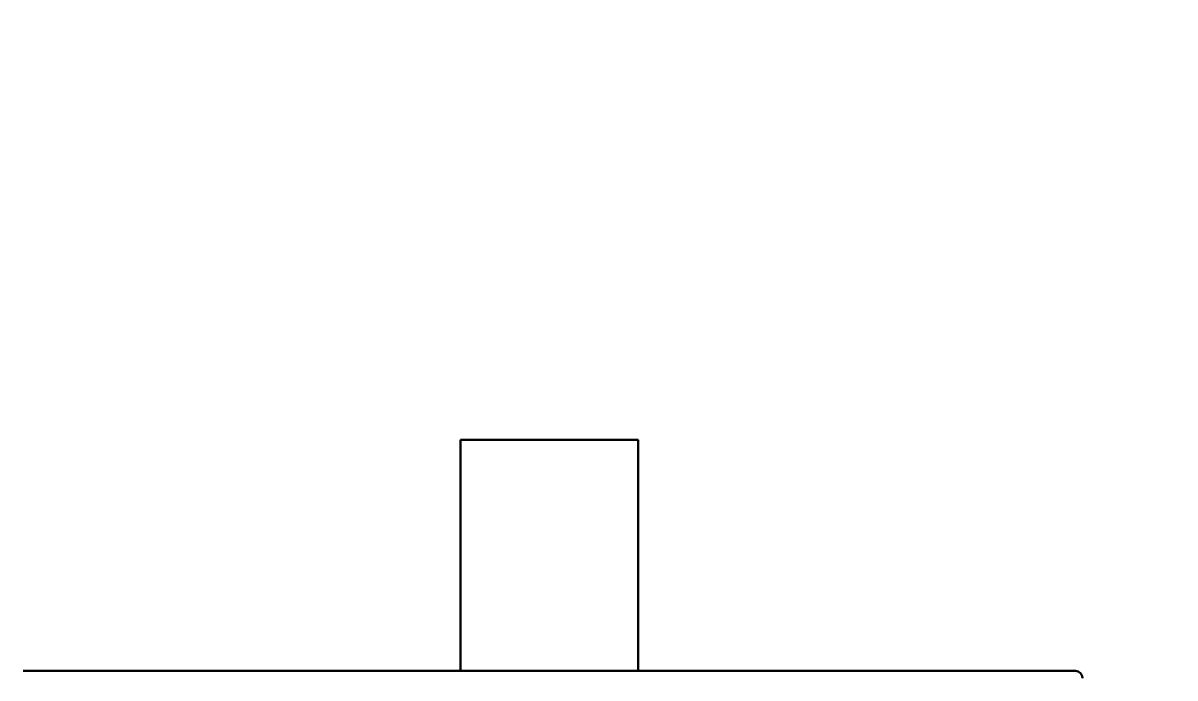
# Model space of a CAD drawing. Header units: millimetres. Extents: x 71 to 428, y 120 to 295.
# Drawn here: x 363.333 to 366.574, y 208.085 to 209.927 of the extents above; entities that cross this region are included whole.
import ezdxf

# ---------------------------------------------------------------- set-up
doc = ezdxf.new("R2010")
doc.units = ezdxf.units.MM
doc.header["$LTSCALE"] = 0.75
doc.layers.add('Visible', color=7, linetype='Continuous', lineweight=50)

msp = doc.modelspace()

# ---------------------------------------------------------------- linework, layer by layer
at = {"layer": 'Visible'}
for p, q in [((365.0636, 208.7546), (364.5636, 208.7546)), ((364.5636, 208.3785), (364.5636, 208.7546)), ((365.0636, 208.3785), (365.0636, 208.7546)), ((364.5636, 208.3587), (364.5636, 208.3785)), ((364.5636, 208.3007), (364.5636, 208.3587)), ((365.0636, 208.3587), (365.0636, 208.3785)), ((365.0636, 208.3007), (365.0636, 208.3587)), ((364.5636, 208.3007), (364.5636, 208.1224)), ((365.0636, 208.3007), (365.0636, 208.1224)), ((363.3336, 208.1046), (363.3333, 208.1046)), ((364.5636, 208.1046), (363.3336, 208.1046)), ((364.5636, 208.1046), (364.5636, 208.1224)), ((365.0636, 208.1046), (364.5636, 208.1046)), ((365.0636, 208.1046), (365.0636, 208.1224)), ((366.2936, 208.1046), (365.0636, 208.1046)), ((366.2939, 208.1046), (366.2936, 208.1046)), ((366.3136, 208.0846), (366.3136, 208.0849))]:
    msp.add_line(p, q, dxfattribs=at)
at = {"layer": 'Visible', "extrusion": (0, 0, -1)}
msp.add_circle((-354.8964, 204.496), 47.93, dxfattribs=at)
msp.add_arc((-366.2936, 208.0846), 0.02, 90.864, 179.136, dxfattribs=at)

doc.saveas('drawing.dxf')
